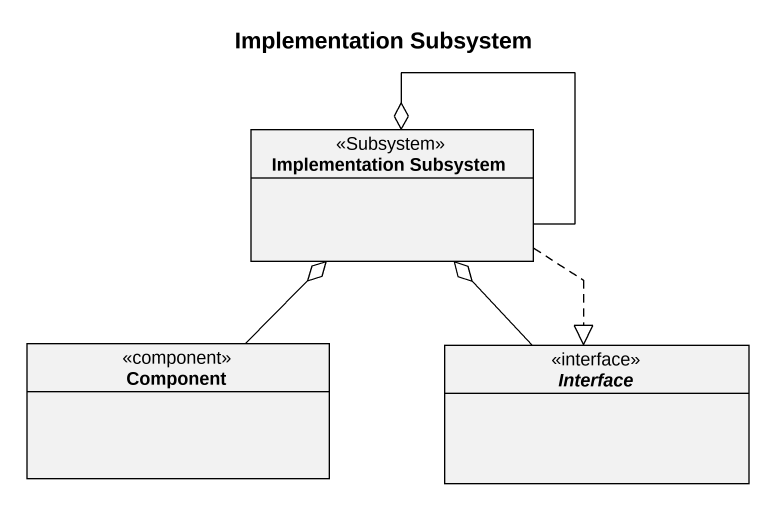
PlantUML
@startuml
title Implementation Subsystem
hide circle
hide empty members
class "Implementation Subsystem" as Implementation_Subsystem <<Subsystem>>
class "Component" as Component_ <<component>>
interface "Interface" as Interface_ <<interface>>
Implementation_Subsystem --o Implementation_Subsystem
Implementation_Subsystem ..|> Interface_
Component_ -up-o Implementation_Subsystem
Interface_ -up-o Implementation_Subsystem
@enduml
